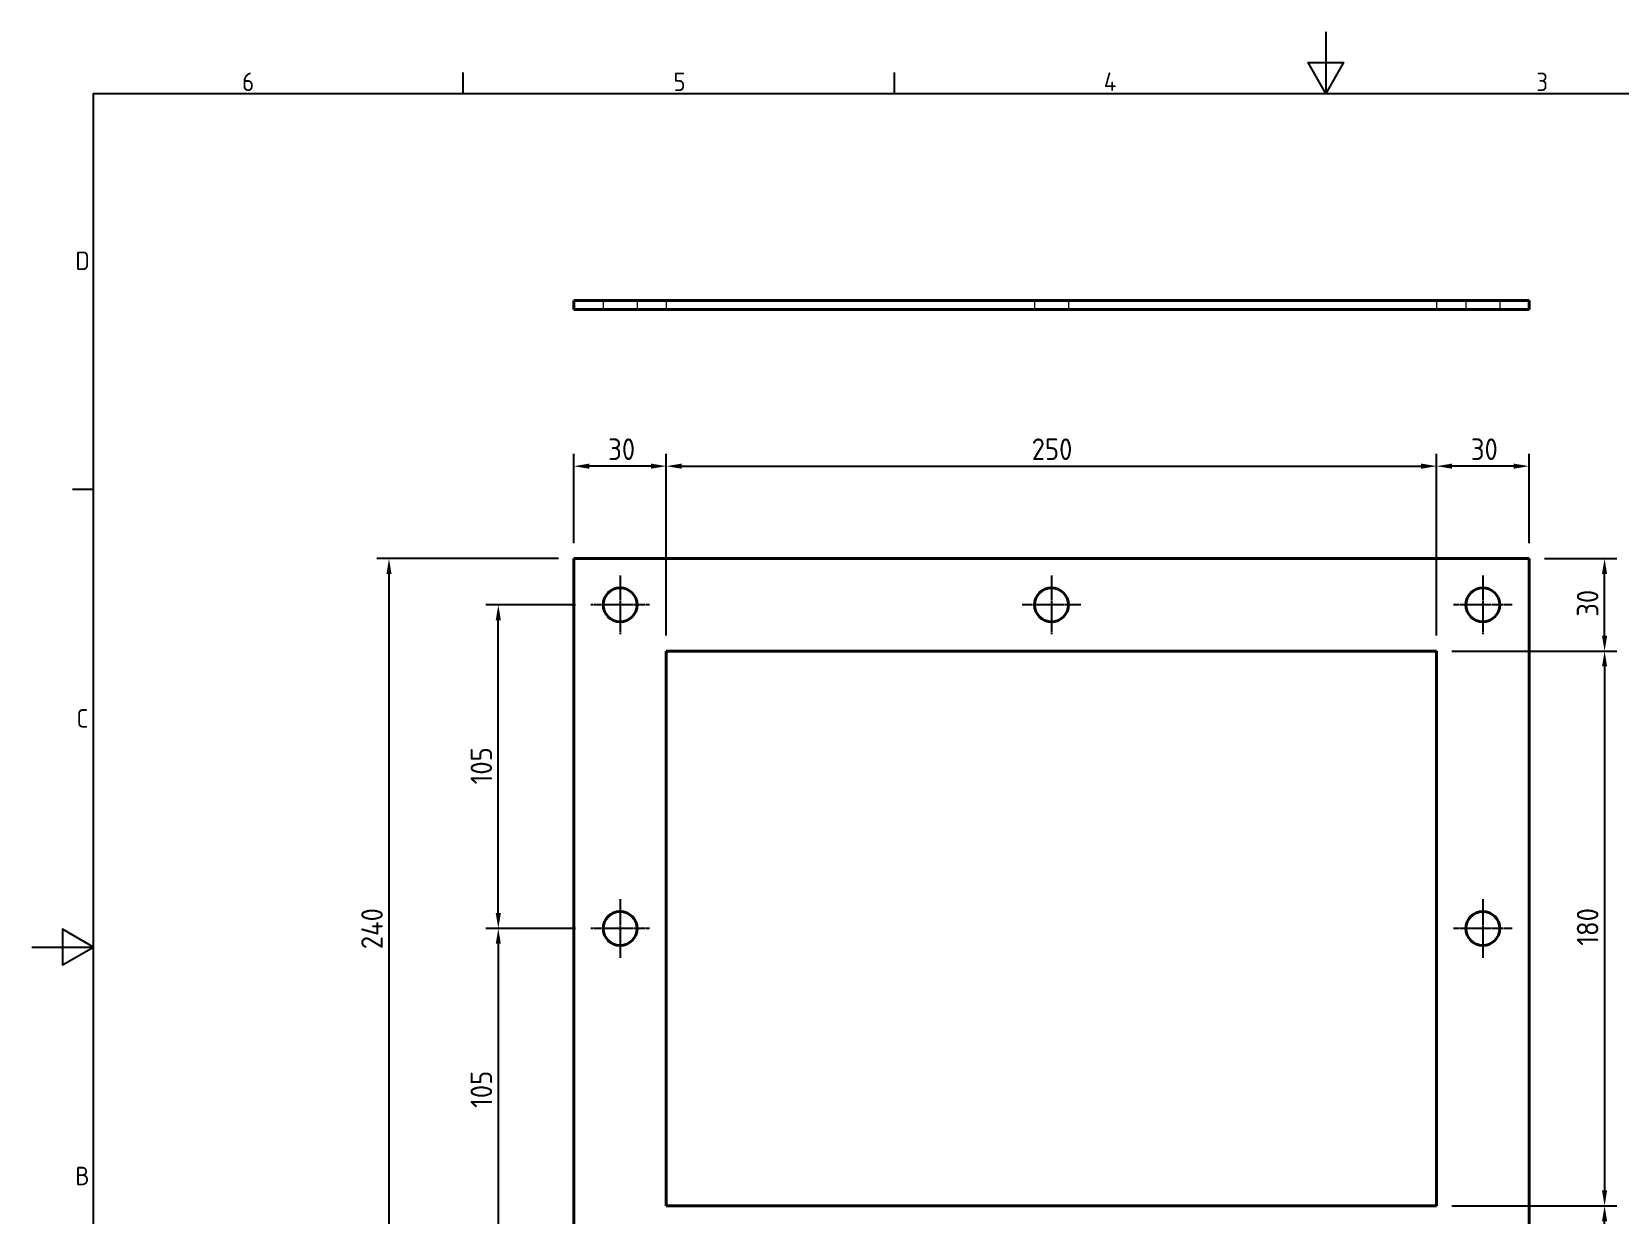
# Model space of a CAD drawing. Header units: millimetres. Extents: x 0 to 840, y 0 to 594.
# Drawn here: x 0 to 515, y 210 to 594 of the extents above; entities that cross this region are included whole.
import ezdxf

# ---------------------------------------------------------------- set-up
doc = ezdxf.new("R2010")
doc.units = ezdxf.units.MM
doc.header["$LTSCALE"] = 2
doc.linetypes.add('CHAIN', pattern=[0.7087, 0.4724, -0.0591, 0.1181, -0.0591])
doc.linetypes.add('DASHED', pattern=[0.2067, 0.1654, -0.0413])
doc.layers.get('0').update_dxf_attribs({"color": 3, "lineweight": 25, "true_color": 0x00ff00})
for name, color, linetype, lineweight, true_color in [('가려진 것(ISO)', 2, 'DASHED', 18, 0xffff00), ('가시적인 것(ISO)', 3, 'Continuous', 40, 0x00ff00), ('중심 표식(ISO)', 1, 'Continuous', 25, 0xff0000), ('치수(ISO)', 2, 'Continuous', 25, 0xffff00)]:
    doc.layers.add(name, color=color, linetype=linetype, lineweight=lineweight, true_color=true_color)
doc.layers.add('경계(ISO)', color=7, linetype='Continuous', lineweight=25)
doc.styles.add('문자 텍스트_PSTEK_POSCO', font='isocp.shx')
doc.styles.add('치수 텍스트_PSTEK_POSCO', font='isocp.shx')
doc.dimstyles.new('치수_PSTEK_POSCO', dxfattribs={"dimscale": 2, "dimtxt": 3.5, "dimasz": 2.5, "dimexe": 2, "dimexo": 2.5, "dimgap": 1, "dimtad": 1, "dimrnd": 1e-08, "dimdsep": 46, "dimtxsty": '치수 텍스트_PSTEK_POSCO', "dimcen": 0.09, "dimdle": 10, "dimclrd": 7, "dimclre": 7, "dimclrt": 2, "dimadec": 1, "dimazin": 2, "dimtfac": 1, "dimtmove": 0, "dimatfit": 3, "dimfxl": 1, "dimtolj": 1, "dimlwd": -1, "dimlwe": -1, "dimarcsym": 0})

# ---------------------------------------------------------------- blocks, each defined once
blk = doc.blocks.new('경계 Default Border')
at = {"layer": '경계(ISO)'}
for p, q in [((70, 287.0000076293945), (70, 290.4000091552734)), ((140, 287.0000076293945), (140, 290.4000091552734)), ((10, 222.7499961853027), (6.599999666213989, 222.7499961853027))]:
    blk.add_line(p, q, dxfattribs=at)
at = {"layer": '경계(ISO)', "flags": 128}
for points in [[(210, 297.0000076293945), (210, 287.0000076293945), (207.1132469177246, 292.0000076293945), (212.8867530822754, 292.0000076293945), (210, 287.0000076293945)], [(10, 10), (10, 287.0000076293945), (410, 287.0000076293945), (410, 10), (10, 10)], [(0, 148.5000038146973), (10, 148.5000038146973), (5, 151.3867473602295), (5, 145.6132507324219), (10, 148.5000038146973)]]:
    blk.add_lwpolyline(points, dxfattribs=at)
at = {"layer": '경계(ISO)', "color": 2, "true_color": 0xffff00, "char_height": 3.00000011920929, "attachment_point": 7, "style": '문자 텍스트_PSTEK_POSCO'}
for s, insert in [('6', (34.14453946055966, 287.3713945155963)), ('5', (104.1445394605597, 287.3713945155963)), ('4', (173.9734701308116, 287.4)), ('3', (244.1685395229535, 287.3713945155963)), ('D', (7.078270083685684, 258.3463944559917)), ('C', (7.244539400955009, 184.0963944559917)), ('B', (7.078270083685684, 109.8463944559917))]:
    blk.add_mtext(s, dxfattribs=dict(at, insert=insert))
blk = doc.blocks.new('*D23')
at = {"layer": 'Defpoints', "color": 0, "transparency": 16777216}
for p in [(455.9463791671168, 453.0315200021629), (205.9463791671168, 393.0315200021627), (455.9463791671168, 393.0315200021629)]:
    blk.add_point(p, dxfattribs=at)
at = {"layer": '치수(ISO)', "color": 7, "transparency": 16777216}
for p, q in [((205.9463791671168, 398.0315200021627), (205.9463791671168, 457.0315200021629)), ((455.9463791671168, 398.0315200021629), (455.9463791671168, 457.0315200021629)), ((210.9463791671168, 453.0315200021629), (450.9463791671168, 453.0315200021629))]:
    blk.add_line(p, q, dxfattribs=at)
for points in [[(210.9463791671168, 453.8648533354963), (210.9463791671168, 452.1981866688296), (205.9463791671168, 453.0315200021629)], [(450.9463791671168, 453.8648533354963), (450.9463791671168, 452.1981866688296), (455.9463791671168, 453.0315200021629)]]:
    blk.add_solid(points, dxfattribs=at)
at = {"layer": '치수(ISO)', "color": 2, "transparency": 16777216, "insert": (324.5547453088491, 458.5322089785409), "char_height": 7, "attachment_point": 4, "style": '치수 텍스트_PSTEK_POSCO'}
blk.add_mtext('\\A1;250', dxfattribs=at)
blk = doc.blocks.new('*D24')
at = {"layer": 'Defpoints', "color": 0, "transparency": 16777216}
for p in [(455.9463791671168, 393.0315200021629), (455.946379167117, 213.0315200021629), (510.4728020413751, 213.0315200021629)]:
    blk.add_point(p, dxfattribs=at)
at = {"layer": '치수(ISO)', "color": 7, "transparency": 16777216}
for p, q in [((460.9463791671168, 393.0315200021629), (514.4728020413751, 393.0315200021629)), ((510.4728020413751, 388.0315200021629), (510.4728020413751, 218.0315200021629)), ((460.946379167117, 213.0315200021629), (514.472802041375, 213.0315200021629))]:
    blk.add_line(p, q, dxfattribs=at)
for points in [[(509.6394687080418, 388.0315200021629), (511.3061353747084, 388.0315200021629), (510.4728020413751, 393.0315200021629)], [(509.6394687080418, 218.0315200021629), (511.3061353747084, 218.0315200021629), (510.4728020413751, 213.0315200021629)]]:
    blk.add_solid(points, dxfattribs=at)
at = {"layer": '치수(ISO)', "color": 2, "transparency": 16777216, "insert": (504.972802041375, 297.4287640966511), "char_height": 7, "attachment_point": 4, "rotation": 90, "style": '치수 텍스트_PSTEK_POSCO'}
blk.add_mtext('\\A1;180', dxfattribs=at)
blk = doc.blocks.new('*D25')
at = {"layer": 'Defpoints', "color": 0, "transparency": 16777216}
for p in [(151.419956292859, 408.0315200021627), (181.4463791671168, 408.0315200021627), (181.4463791671169, 303.0315200021628)]:
    blk.add_point(p, dxfattribs=at)
at = {"layer": '치수(ISO)', "color": 7, "transparency": 16777216}
for p, q in [((176.4463791671168, 408.0315200021627), (147.419956292859, 408.0315200021627)), ((151.4199562928589, 308.0315200021628), (151.419956292859, 403.0315200021627)), ((176.4463791671169, 303.0315200021628), (147.4199562928589, 303.0315200021628))]:
    blk.add_line(p, q, dxfattribs=at)
for points in [[(150.5866229595256, 403.0315200021627), (152.2532896261923, 403.0315200021627), (151.419956292859, 408.0315200021627)], [(150.5866229595256, 308.0315200021628), (152.2532896261923, 308.0315200021628), (151.4199562928589, 303.0315200021628)]]:
    blk.add_solid(points, dxfattribs=at)
at = {"layer": '치수(ISO)', "color": 2, "transparency": 16777216, "insert": (145.9199562928589, 349.7865452553322), "char_height": 7, "attachment_point": 4, "rotation": 90, "style": '치수 텍스트_PSTEK_POSCO'}
blk.add_mtext('\\A1;105', dxfattribs=at)
blk = doc.blocks.new('*D26')
at = {"layer": 'Defpoints', "color": 0, "transparency": 16777216}
for p in [(181.4463791671169, 303.0315200021628), (151.4199562928589, 198.0315200021628), (181.4463791671169, 198.0315200021628)]:
    blk.add_point(p, dxfattribs=at)
at = {"layer": '치수(ISO)', "color": 7, "transparency": 16777216}
for p, q in [((176.4463791671169, 303.0315200021628), (147.4199562928589, 303.0315200021628)), ((151.4199562928589, 298.0315200021628), (151.4199562928589, 203.0315200021628)), ((176.4463791671169, 198.0315200021628), (147.4199562928589, 198.0315200021628))]:
    blk.add_line(p, q, dxfattribs=at)
for points in [[(150.5866229595256, 298.0315200021628), (152.2532896261923, 298.0315200021628), (151.4199562928589, 303.0315200021628)], [(150.5866229595256, 203.0315200021628), (152.2532896261923, 203.0315200021628), (151.4199562928589, 198.0315200021628)]]:
    blk.add_solid(points, dxfattribs=at)
at = {"layer": '치수(ISO)', "color": 2, "transparency": 16777216, "insert": (145.9199562928589, 244.7865452553322), "char_height": 7, "attachment_point": 4, "rotation": 90, "style": '치수 텍스트_PSTEK_POSCO'}
blk.add_mtext('\\A1;105', dxfattribs=at)
blk = doc.blocks.new('*D29')
at = {"layer": 'Defpoints', "color": 0, "transparency": 16777216}
for p in [(455.9463791671168, 453.0315200021629), (485.9463791671168, 423.0315200021629), (455.9463791671168, 393.0315200021628)]:
    blk.add_point(p, dxfattribs=at)
at = {"layer": '치수(ISO)', "color": 7, "transparency": 16777216}
for p, q in [((455.9463791671168, 398.0315200021628), (455.9463791671168, 457.0315200021629)), ((485.9463791671168, 428.0315200021629), (485.9463791671168, 457.0315200021629)), ((480.9463791671168, 453.0315200021629), (460.9463791671168, 453.0315200021629))]:
    blk.add_line(p, q, dxfattribs=at)
for points in [[(460.9463791671168, 453.8648533354963), (460.9463791671168, 452.1981866688296), (455.9463791671168, 453.0315200021629)], [(480.9463791671168, 453.8648533354963), (480.9463791671168, 452.1981866688296), (485.9463791671168, 453.0315200021629)]]:
    blk.add_solid(points, dxfattribs=at)
at = {"layer": '치수(ISO)', "color": 2, "transparency": 16777216, "insert": (467.093623261605, 458.5315200021629), "char_height": 7, "attachment_point": 4, "style": '치수 텍스트_PSTEK_POSCO'}
blk.add_mtext('\\A1;30', dxfattribs=at)
blk = doc.blocks.new('*D30')
at = {"layer": 'Defpoints', "color": 0, "transparency": 16777216}
for p in [(175.9463791671168, 453.0315200021629), (175.9463791671168, 423.0315200021627), (205.9463791671168, 393.0315200021627)]:
    blk.add_point(p, dxfattribs=at)
at = {"layer": '치수(ISO)', "color": 7, "transparency": 16777216}
for p, q in [((175.9463791671168, 428.0315200021627), (175.9463791671168, 457.0315200021629)), ((205.9463791671168, 398.0315200021627), (205.9463791671168, 457.0315200021629)), ((200.9463791671168, 453.0315200021629), (180.9463791671168, 453.0315200021629))]:
    blk.add_line(p, q, dxfattribs=at)
for points in [[(180.9463791671168, 453.8648533354963), (180.9463791671168, 452.1981866688296), (175.9463791671168, 453.0315200021629)], [(200.9463791671168, 453.8648533354963), (200.9463791671168, 452.1981866688296), (205.9463791671168, 453.0315200021629)]]:
    blk.add_solid(points, dxfattribs=at)
at = {"layer": '치수(ISO)', "color": 2, "transparency": 16777216, "insert": (187.093623261605, 458.5315200021629), "char_height": 7, "attachment_point": 4, "style": '치수 텍스트_PSTEK_POSCO'}
blk.add_mtext('\\A1;30', dxfattribs=at)
blk = doc.blocks.new('*D31')
at = {"layer": 'Defpoints', "color": 0, "transparency": 16777216}
for p in [(455.946379167117, 213.0315200021629), (510.4728020413751, 213.0315200021629), (485.946379167117, 183.0315200021629)]:
    blk.add_point(p, dxfattribs=at)
at = {"layer": '치수(ISO)', "color": 7, "transparency": 16777216}
for p, q in [((460.946379167117, 213.0315200021629), (514.472802041375, 213.0315200021629)), ((510.4728020413751, 188.0315200021629), (510.4728020413751, 208.0315200021629)), ((490.946379167117, 183.0315200021629), (514.472802041375, 183.0315200021629))]:
    blk.add_line(p, q, dxfattribs=at)
for points in [[(509.6394687080418, 208.0315200021629), (511.3061353747084, 208.0315200021629), (510.4728020413751, 213.0315200021629)], [(509.6394687080418, 188.0315200021629), (511.3061353747084, 188.0315200021629), (510.4728020413751, 183.0315200021629)]]:
    blk.add_solid(points, dxfattribs=at)
at = {"layer": '치수(ISO)', "color": 2, "transparency": 16777216, "insert": (504.972802041375, 194.1787640966512), "char_height": 7, "attachment_point": 4, "rotation": 90, "style": '치수 텍스트_PSTEK_POSCO'}
blk.add_mtext('\\A1;30', dxfattribs=at)
blk = doc.blocks.new('*D32')
at = {"layer": 'Defpoints', "color": 0, "transparency": 16777216}
for p in [(485.9463791671168, 423.0315200021629), (510.4728020413751, 423.0315200021629), (455.9463791671168, 393.0315200021629)]:
    blk.add_point(p, dxfattribs=at)
at = {"layer": '치수(ISO)', "color": 7, "transparency": 16777216}
for p, q in [((490.9463791671168, 423.0315200021629), (514.4728020413751, 423.0315200021629)), ((510.4728020413751, 398.0315200021629), (510.4728020413751, 418.0315200021629)), ((460.9463791671168, 393.0315200021629), (514.4728020413751, 393.0315200021629))]:
    blk.add_line(p, q, dxfattribs=at)
for points in [[(509.6394687080418, 418.0315200021629), (511.3061353747084, 418.0315200021629), (510.4728020413751, 423.0315200021629)], [(509.6394687080418, 398.0315200021629), (511.3061353747084, 398.0315200021629), (510.4728020413751, 393.0315200021629)]]:
    blk.add_solid(points, dxfattribs=at)
at = {"layer": '치수(ISO)', "color": 2, "transparency": 16777216, "insert": (504.972802041375, 404.1787640966511), "char_height": 7, "attachment_point": 4, "rotation": 90, "style": '치수 텍스트_PSTEK_POSCO'}
blk.add_mtext('\\A1;30', dxfattribs=at)
blk = doc.blocks.new('*D33')
at = {"layer": 'Defpoints', "color": 0, "transparency": 16777216}
for p in [(175.9463791671168, 423.0315200021627), (115.9463791671169, 183.0315200021628), (175.946379167117, 183.0315200021628)]:
    blk.add_point(p, dxfattribs=at)
at = {"layer": '치수(ISO)', "color": 7, "transparency": 16777216}
for p, q in [((170.9463791671168, 423.0315200021627), (111.9463791671169, 423.0315200021628)), ((115.9463791671169, 418.0315200021628), (115.9463791671169, 188.0315200021628)), ((170.946379167117, 183.0315200021628), (111.9463791671169, 183.0315200021628))]:
    blk.add_line(p, q, dxfattribs=at)
for points in [[(115.1130458337836, 418.0315200021628), (116.7797125004502, 418.0315200021628), (115.9463791671169, 423.0315200021628)], [(115.1130458337835, 188.0315200021628), (116.7797125004502, 188.0315200021628), (115.9463791671169, 183.0315200021628)]]:
    blk.add_solid(points, dxfattribs=at)
at = {"layer": '치수(ISO)', "color": 2, "transparency": 16777216, "insert": (110.4456901907389, 296.289886143895), "char_height": 7, "attachment_point": 4, "rotation": 90, "style": '치수 텍스트_PSTEK_POSCO'}
blk.add_mtext('\\A1;240', dxfattribs=at)

msp = doc.modelspace()

# ---------------------------------------------------------------- linework, layer by layer
at = {"layer": '가려진 것(ISO)'}
for p, q in [((185.4463791671768, 506.8456565447851), (185.4463791671768, 503.8456565447851)), ((196.4463791671768, 506.8456565447851), (196.4463791671768, 503.8456565447851)), ((205.9463791671769, 506.8456565447807), (205.9463791671769, 503.8456565447807)), ((325.4463791671768, 506.8456565447851), (325.4463791671768, 503.8456565447851)), ((336.4463791671768, 506.8456565447851), (336.4463791671768, 503.8456565447851)), ((455.9463791671769, 506.8456565447807), (455.9463791671769, 503.8456565447807)), ((465.4463791671768, 506.8456565447851), (465.4463791671768, 503.8456565447851)), ((476.4463791671768, 506.8456565447851), (476.4463791671768, 503.8456565447851))]:
    msp.add_line(p, q, dxfattribs=at)
at = {"layer": '가시적인 것(ISO)'}
for p, q in [((485.9463791671769, 506.8456565447896), (175.9463791671769, 506.8456565447896)), ((175.9463791671768, 506.8456565447896), (175.9463791671768, 503.8456565447896)), ((485.9463791671769, 506.8456565447896), (485.9463791671769, 503.8456565447896)), ((485.9463791671769, 503.8456565447896), (175.9463791671768, 503.8456565447896)), ((485.9463791671168, 423.0315200021629), (175.9463791671168, 423.0315200021627)), ((175.9463791671168, 423.0315200021627), (175.946379167117, 183.0315200021628)), ((485.946379167117, 183.0315200021629), (485.9463791671168, 423.0315200021629)), ((205.9463791671168, 393.0315200021627), (455.9463791671168, 393.0315200021629)), ((205.9463791671169, 213.0315200021628), (205.9463791671168, 393.0315200021627)), ((455.9463791671168, 393.0315200021629), (455.946379167117, 213.0315200021629)), ((455.946379167117, 213.0315200021629), (205.9463791671169, 213.0315200021628))]:
    msp.add_line(p, q, dxfattribs=at)
for centre in [(190.9463791671168, 408.0315200021627), (330.9463791671168, 408.0315200021628), (470.9463791671168, 408.0315200021629), (190.9463791671168, 303.0315200021628), (470.9463791671169, 303.0315200021629)]:
    msp.add_circle(centre, 5.5, dxfattribs=at)
at = {"layer": '중심 표식(ISO)', "linetype": 'CHAIN'}
for p, q in [((190.9463791671168, 417.5315200021628), (190.9463791671168, 398.5315200021627)), ((330.9463791671168, 417.5315200021629), (330.9463791671168, 398.5315200021628)), ((470.9463791671168, 417.5315200021629), (470.9463791671168, 398.5315200021629)), ((200.4463791671168, 408.0315200021627), (181.4463791671168, 408.0315200021627)), ((340.4463791671168, 408.0315200021629), (321.4463791671168, 408.0315200021629)), ((480.4463791671168, 408.0315200021629), (461.4463791671168, 408.0315200021629)), ((190.9463791671169, 312.5315200021628), (190.9463791671169, 293.5315200021628)), ((470.9463791671169, 312.5315200021629), (470.9463791671169, 293.5315200021629)), ((200.4463791671168, 303.0315200021628), (181.4463791671169, 303.0315200021628)), ((480.4463791671169, 303.0315200021629), (461.4463791671169, 303.0315200021629))]:
    msp.add_line(p, q, dxfattribs=at)

# ---------------------------------------------------------------- block references
at = {"xscale": 2, "yscale": 2, "zscale": 2}
msp.add_blockref('경계 Default Border', (0, 0), dxfattribs=at)

# ---------------------------------------------------------------- dimensions: what is measured, and where the dimension line sits
at = {"layer": '치수(ISO)', "color": 7}
for base, p1, p2, picture, middle in [((175.9463791671168, 453.0315200021629), (205.9463791671168, 393.0315200021627), (175.9463791671168, 423.0315200021627), '*D30', (190.9463791671168, 453.0315200021629)), ((455.9463791671168, 453.0315200021629), (485.9463791671168, 423.0315200021629), (455.9463791671168, 393.0315200021628), '*D29', (470.9463791671168, 453.0315200021629))]:
    dim = msp.add_linear_dim(base=base, p1=p1, p2=p2, dimstyle='치수_PSTEK_POSCO', override={"dimdec": 2, "dimtp": 0, "dimtm": -0, "dimtdec": 2, "dimtofl": 0, "dimatfit": 1}, dxfattribs=at)
    dim.commit()
    dim.dimension.update_dxf_attribs({"geometry": picture, "text_midpoint": middle, "dimtype": 160})
for base, p1, p2, angle, picture, middle in [((455.9463791671168, 453.0315200021629), (205.9463791671168, 393.0315200021627), (455.9463791671168, 393.0315200021629), 180, '*D23', (330.9463791671168, 453.0315200021629)), ((115.9463791671169, 183.0315200021628), (175.9463791671168, 423.0315200021627), (175.946379167117, 183.0315200021628), 90, '*D33', (115.9463791671168, 303.0315200021627)), ((510.4728020413751, 423.0315200021629), (455.9463791671168, 393.0315200021629), (485.9463791671168, 423.0315200021629), 270, '*D32', (510.472802041375, 408.0315200021629)), ((151.419956292859, 408.0315200021627), (181.4463791671169, 303.0315200021628), (181.4463791671168, 408.0315200021627), 90, '*D25', (151.4199562928589, 355.5315200021628)), ((510.4728020413751, 213.0315200021629), (455.9463791671168, 393.0315200021629), (455.946379167117, 213.0315200021629), 90, '*D24', (510.472802041375, 303.0315200021629)), ((151.4199562928589, 198.0315200021628), (181.4463791671169, 303.0315200021628), (181.4463791671169, 198.0315200021628), 90, '*D26', (151.4199562928589, 250.5315200021628)), ((510.4728020413751, 213.0315200021629), (485.946379167117, 183.0315200021629), (455.946379167117, 213.0315200021629), 270, '*D31', (510.472802041375, 198.031520002163))]:
    dim = msp.add_linear_dim(base=base, p1=p1, p2=p2, angle=angle, dimstyle='치수_PSTEK_POSCO', override={"dimdec": 2, "dimtp": 0, "dimtm": -0, "dimtdec": 2, "dimtofl": 0, "dimatfit": 1}, dxfattribs=at)
    dim.commit()
    dim.dimension.update_dxf_attribs({"geometry": picture, "text_midpoint": middle, "dimtype": 160})

doc.saveas('drawing.dxf')
